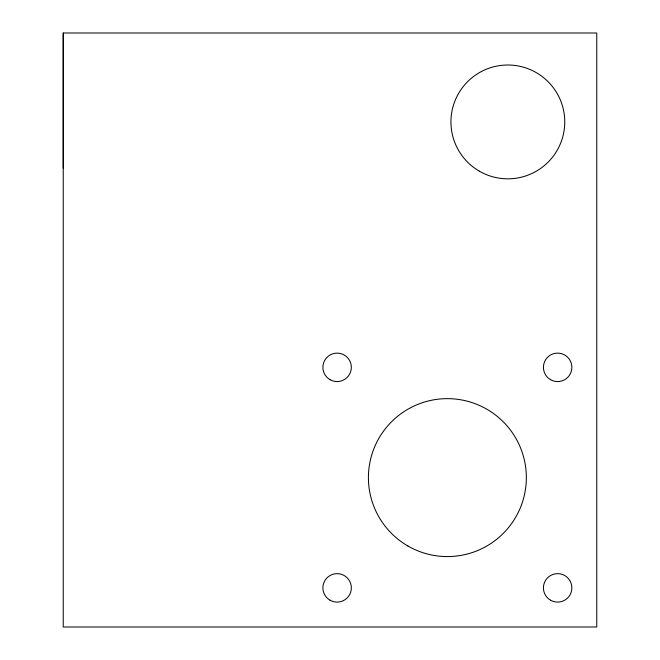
<?xml version="1.0" encoding="UTF-8"?>
<svg xmlns="http://www.w3.org/2000/svg" width="660" height="660" viewBox="0 0 660 660"><rect width="100%" height="100%" fill="white"/><g stroke="black" fill="none" stroke-linecap="round" stroke-linejoin="round"><path stroke-width="0.99" d="M63.228 168.077L63.236 33L596.772 33L596.772 627L63.236 627L63.236 33M479.391 171.204A56.909 56.909 0 0 0 564.754 121.918A56.909 56.909 0 0 0 479.391 72.633A56.909 56.909 0 0 0 479.391 171.204M407.897 545.993A78.961 78.961 0 0 0 526.342 477.609A78.961 78.961 0 0 0 407.897 409.225A78.961 78.961 0 0 0 407.897 545.993M550.531 379.665A14.231 14.231 0 0 0 571.873 367.348A14.231 14.231 0 0 0 550.531 355.022A14.231 14.231 0 0 0 550.531 379.665M550.531 600.196A14.231 14.231 0 0 0 571.873 587.87A14.231 14.231 0 0 0 550.531 575.553A14.231 14.231 0 0 0 550.531 600.196M330 600.196A14.231 14.231 0 0 0 351.343 587.87A14.231 14.231 0 0 0 330 575.553A14.231 14.231 0 0 0 330 600.196M330 379.665A14.231 14.231 0 0 0 351.343 367.348A14.231 14.231 0 0 0 330 355.022A14.231 14.231 0 0 0 330 379.665"/></g></svg>
